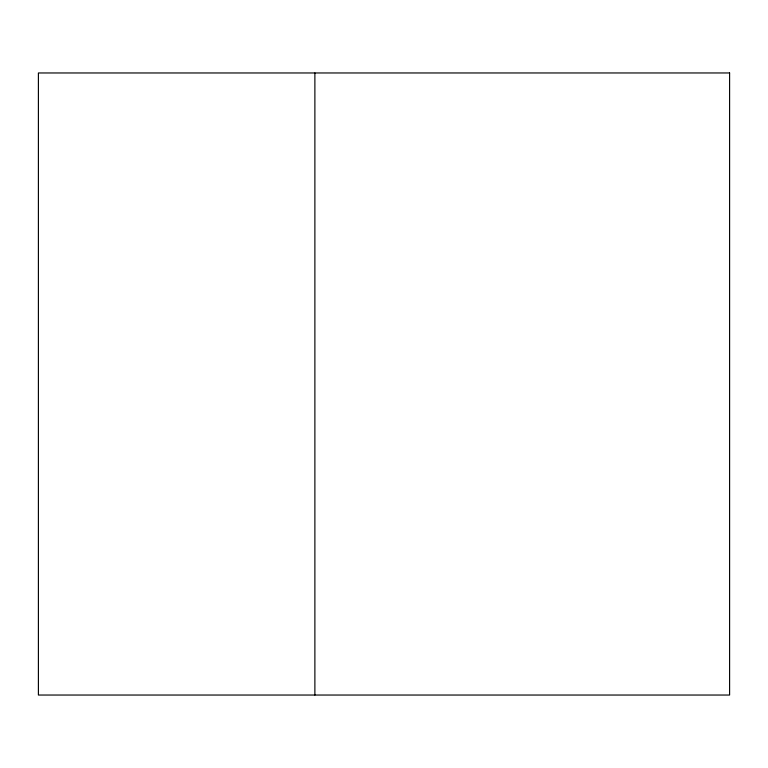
<?xml version="1.0" encoding="UTF-8"?>
<svg xmlns="http://www.w3.org/2000/svg" width="768" height="768" viewBox="0 0 768 768"><rect width="100%" height="100%" fill="white"/><g stroke="black" fill="none" stroke-linecap="round" stroke-linejoin="round"><path stroke-width="1.15" d="M314.88 72.97L314.88 695.04M729.6 72.96L38.4 72.97L38.4 695.04L729.6 695.04L729.6 72.96"/></g></svg>
